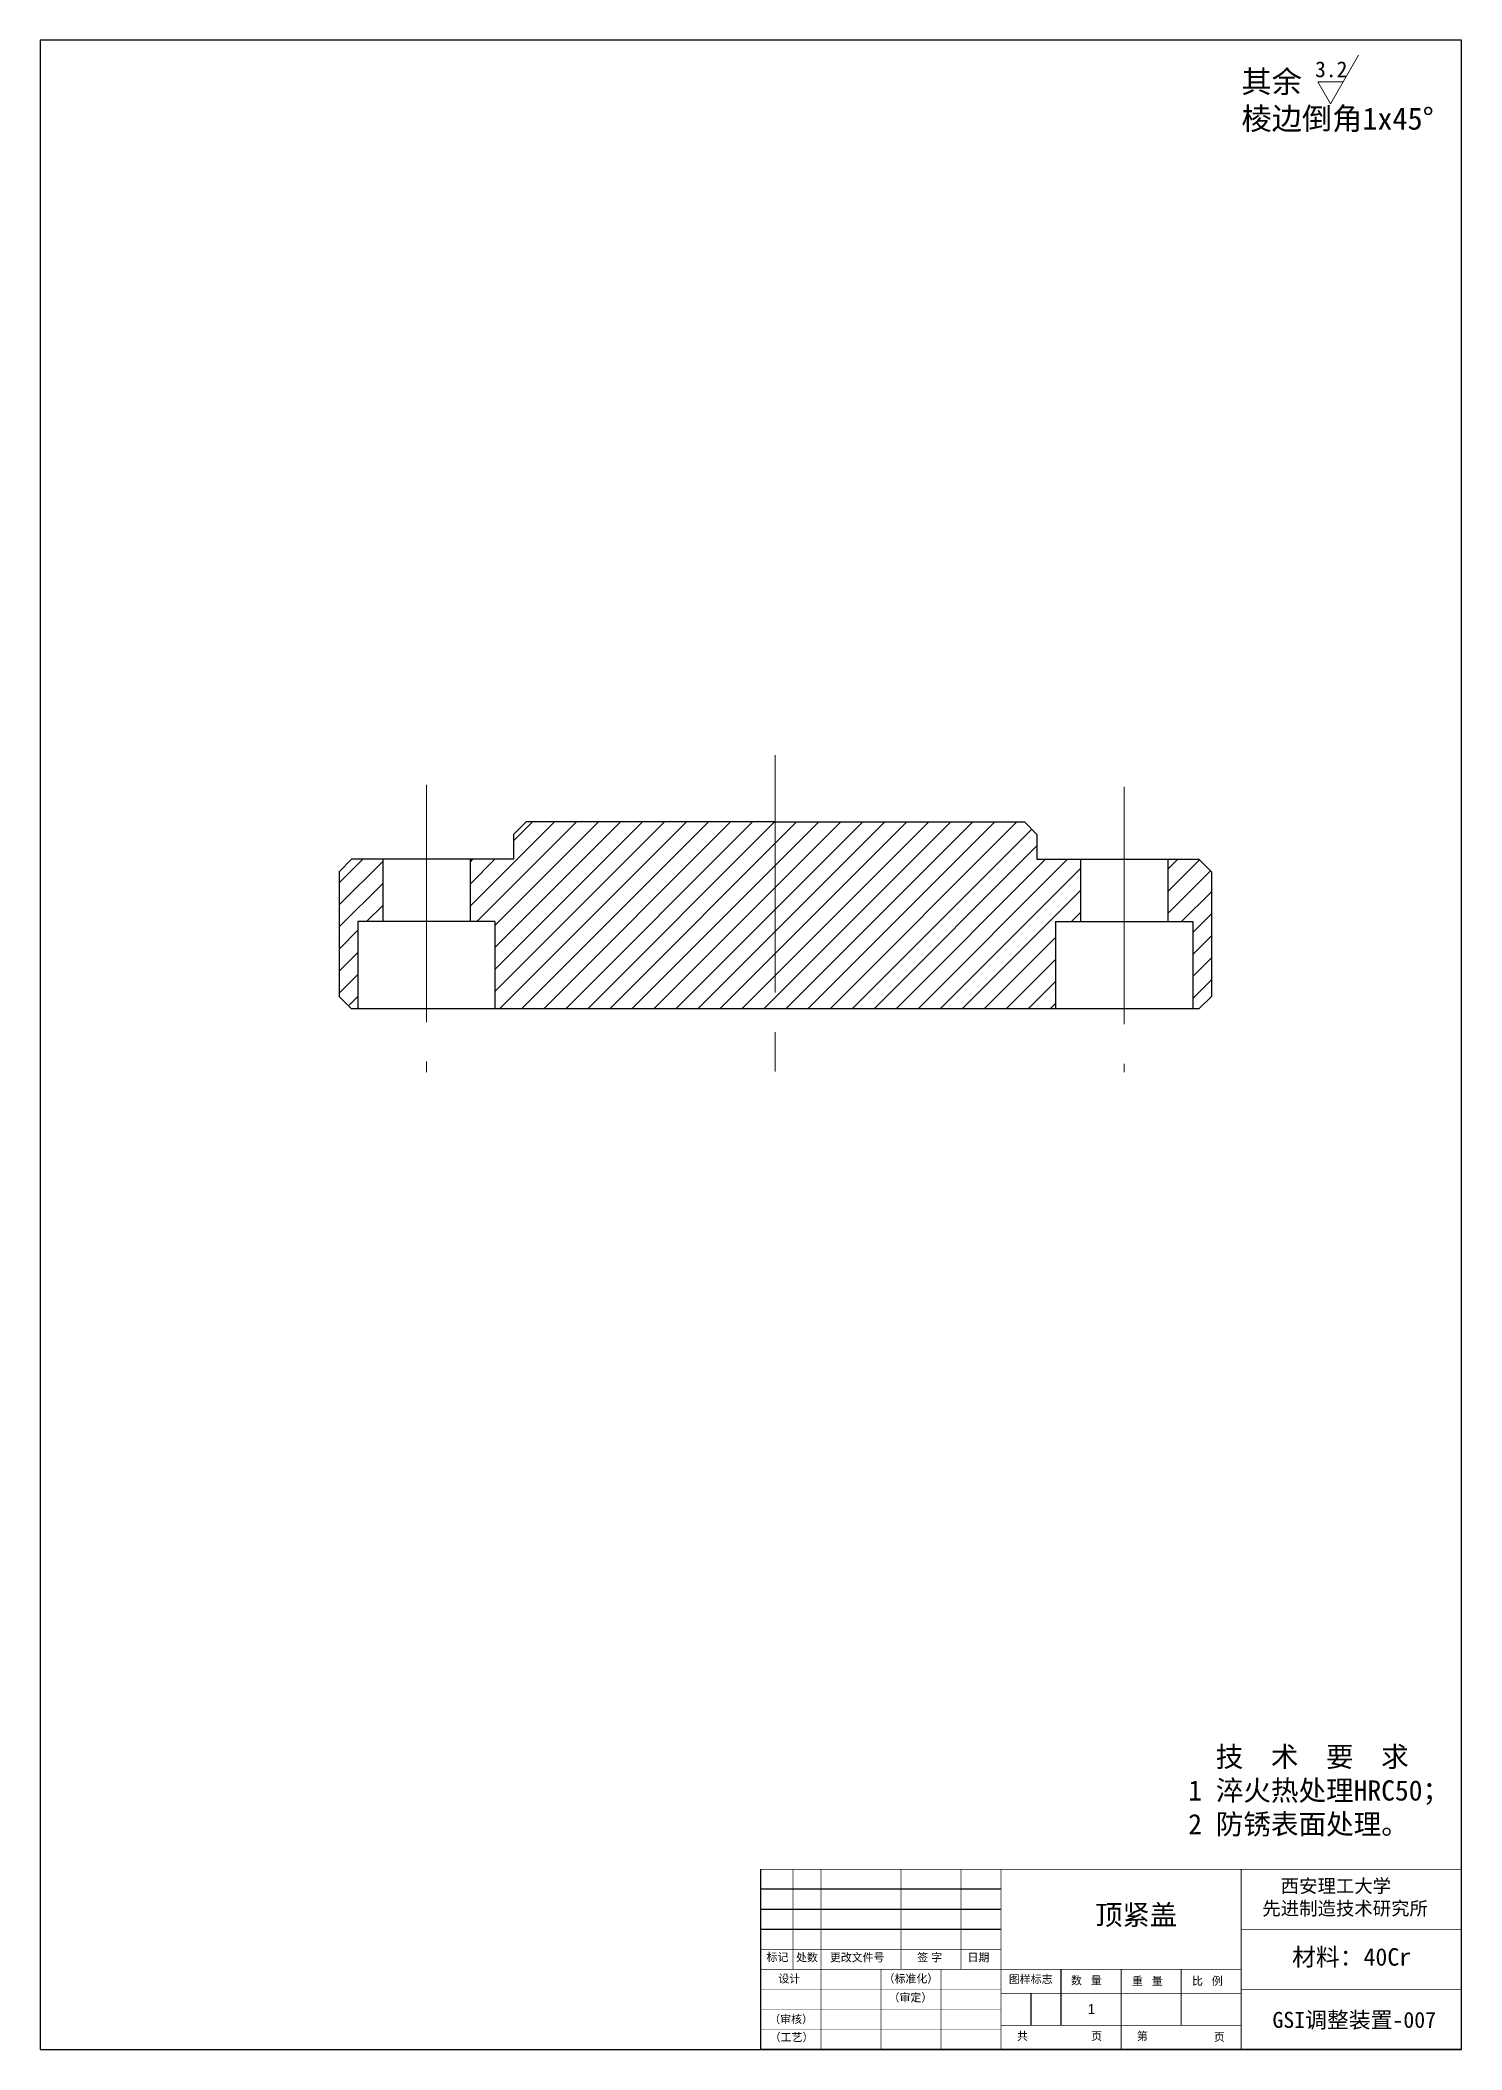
# Model space of a CAD drawing. Header units: inches. Extents: x -20 to 18950, y -1047 to 2551.
# Drawn here: x 17081.8 to 17195.9, y 1271.9 to 1433.2 of the extents above; entities that cross this region are included whole.
import ezdxf

# ---------------------------------------------------------------- set-up
doc = ezdxf.new("R2010")
doc.units = ezdxf.units.IN
doc.header["$MEASUREMENT"] = 0
doc.linetypes.add('CENTER2', pattern=[28.574999, 19.049999, -3.175, 3.175, -3.175])
doc.layers.get('0').update_dxf_attribs({"lineweight": 30})
for name, color, linetype, lineweight in [('cen', 1, 'CENTER2', 20), ('con', 7, 'Continuous', 20), ('dim', 5, 'Continuous', 20), ('hat', 3, 'Continuous', 20), ('text', 6, 'Continuous', 20)]:
    doc.layers.add(name, color=color, linetype=linetype, lineweight=lineweight)
doc.styles.get("Standard").update_dxf_attribs({"font": ''})
doc.styles.get('Standard').set_extended_font_data('宋体')

msp = doc.modelspace()

# ---------------------------------------------------------------- hatches: boundary and pattern name
at = {"layer": 'hat'}
h = msp.add_hatch(dxfattribs=at)
h.set_pattern_fill('ANSI31', color=3, scale=10)
h.paths.add_polyline_path([(17109.289, 1367.488), (17106.789, 1367.488), (17105.789, 1366.488), (17105.789, 1356.488), (17106.789, 1355.488), (17107.289, 1355.488), (17107.289, 1362.488), (17109.289, 1362.488)])
h.paths.add_polyline_path([(17140.789, 1370.488), (17120.789, 1370.488), (17119.789, 1369.488), (17119.789, 1367.488), (17116.289, 1367.488), (17116.289, 1362.488), (17118.289, 1362.488), (17118.289, 1355.488), (17140.789, 1355.488)])
h.paths.add_polyline_path([(17165.289, 1367.488), (17161.789, 1367.488), (17161.789, 1369.488), (17160.789, 1370.488), (17140.789, 1370.488), (17140.789, 1355.488), (17163.289, 1355.488), (17163.289, 1362.488), (17165.289, 1362.488)])
h.paths.add_polyline_path([(17175.789, 1366.488), (17174.789, 1367.488), (17172.289, 1367.488), (17172.289, 1362.488), (17174.289, 1362.488), (17174.289, 1355.488), (17174.789, 1355.488), (17175.789, 1356.488)])

# ---------------------------------------------------------------- linework, layer by layer
for p, q in [((17195.852, 1433.244), (17081.796, 1433.244)), ((17081.796, 1433.244), (17081.796, 1271.953)), ((17195.852, 1271.953), (17195.852, 1433.244)), ((17119.789, 1369.488), (17120.789, 1370.488)), ((17140.789, 1370.488), (17120.789, 1370.488)), ((17140.789, 1370.488), (17160.789, 1370.488)), ((17160.789, 1370.488), (17161.789, 1369.488)), ((17119.789, 1369.488), (17119.789, 1367.488)), ((17161.789, 1369.488), (17161.789, 1367.488)), ((17105.789, 1366.488), (17106.789, 1367.488)), ((17105.789, 1366.488), (17106.789, 1367.488)), ((17106.789, 1367.488), (17105.789, 1366.488)), ((17105.789, 1366.488), (17105.789, 1356.488)), ((17119.789, 1367.488), (17106.789, 1367.488)), ((17109.289, 1367.488), (17109.289, 1362.488)), ((17116.289, 1367.488), (17116.289, 1362.488)), ((17161.789, 1367.488), (17174.789, 1367.488)), ((17165.289, 1367.488), (17165.289, 1362.488)), ((17172.289, 1367.488), (17172.289, 1362.488)), ((17175.789, 1366.488), (17174.789, 1367.488)), ((17175.789, 1366.488), (17174.789, 1367.488)), ((17174.789, 1367.488), (17175.789, 1366.488)), ((17175.789, 1366.488), (17175.789, 1356.488)), ((17107.289, 1362.488), (17107.289, 1355.488)), ((17118.289, 1362.488), (17107.289, 1362.488)), ((17118.289, 1362.488), (17118.289, 1355.488)), ((17163.289, 1362.488), (17163.289, 1355.488)), ((17163.289, 1362.488), (17174.289, 1362.488)), ((17174.289, 1362.488), (17174.289, 1355.488)), ((17105.789, 1356.488), (17106.789, 1355.488)), ((17105.789, 1356.488), (17106.789, 1355.488)), ((17106.789, 1355.488), (17105.789, 1356.488)), ((17174.789, 1355.488), (17106.789, 1355.488)), ((17175.789, 1356.488), (17174.789, 1355.488)), ((17175.789, 1356.488), (17174.789, 1355.488)), ((17174.789, 1355.488), (17175.789, 1356.488)), ((17139.633, 1271.953), (17139.633, 1286.409)), ((17158.908, 1284.803), (17139.633, 1284.803)), ((17158.908, 1283.197), (17139.633, 1283.197)), ((17158.908, 1281.59), (17139.633, 1281.59)), ((17163.727, 1276.45), (17163.727, 1278.378)), ((17161.318, 1273.88), (17161.318, 1276.45)), ((17163.727, 1273.88), (17163.727, 1276.45)), ((17081.796, 1271.953), (17195.852, 1271.953)), ((17195.852, 1271.953), (17139.633, 1271.953))]:
    msp.add_line(p, q)
for points, const_width in [([(17195.852, 1286.409), (17139.633, 1286.409)], 0.0643), ([(17142.203, 1278.378), (17142.203, 1286.409)], 0.0643), ([(17150.877, 1278.378), (17150.877, 1286.409)], 0.0643), ([(17155.696, 1278.378), (17155.696, 1286.409)], 0.0643), ([(17178.183, 1271.953), (17178.183, 1286.409)], 0.0643), ([(17195.852, 1281.59), (17178.183, 1281.59)], 0.0643), ([(17158.908, 1279.984), (17139.633, 1279.984)], 0.0643), ([(17178.183, 1278.378), (17139.633, 1278.378)], 0.0643), ([(17149.271, 1271.953), (17149.271, 1278.378)], 0.0643), ([(17154.09, 1271.953), (17154.09, 1278.378)], 0.0643), ([(17168.546, 1271.953), (17168.546, 1278.378)], 0.0643), ([(17173.365, 1273.88), (17173.365, 1278.378)], 0.0643), ([(17158.908, 1276.772), (17139.633, 1276.772)], 0.0321), ([(17158.908, 1276.45), (17178.183, 1276.45)], 0.0643), ([(17195.852, 1276.772), (17178.183, 1276.772)], 0.0643), ([(17158.908, 1275.165), (17139.633, 1275.165)], 0.0321), ([(17158.908, 1273.559), (17139.633, 1273.559)], 0.0321), ([(17158.908, 1273.88), (17178.183, 1273.88)], 0.0643), ([(17158.908, 1271.953), (17139.633, 1271.953)], 0.0643)]:
    msp.add_lwpolyline(points, dxfattribs=dict(const_width=const_width))
at = {"const_width": 0.0643, "flags": 128}
for points in [[(17144.452, 1271.953), (17144.452, 1278.378), (17144.452, 1286.409)], [(17158.908, 1271.953), (17158.908, 1286.409)]]:
    msp.add_lwpolyline(points, dxfattribs=at)
at = {"layer": 'cen'}
for p, q in [((17140.789, 1375.844), (17140.789, 1349.562)), ((17112.789, 1373.477), (17112.789, 1350.4)), ((17168.789, 1373.307), (17168.789, 1350.4))]:
    msp.add_line(p, q, dxfattribs=at)
at = {"layer": 'text'}
for p, q in [((17185.343, 1428.13), (17187.606, 1432.05)), ((17184.327, 1429.89), (17185.343, 1428.13))]:
    msp.add_line(p, q, dxfattribs=at)
at = {"layer": 'text', "ltscale": 0.3}
msp.add_line((17184.327, 1429.89), (17186.359, 1429.89), dxfattribs=at)

# ---------------------------------------------------------------- texts
at = {"char_height": 0.6425, "attachment_point": 1}
for s, insert, width in [('\\fﾷￂￋￎ_GB2312|b0|i0|c134|p49;标记', (17140.091, 1279.682), 2.11181), ('\\fﾷￂￋￎ_GB2312|b0|i0|c134|p49;处数', (17142.449, 1279.658), 1.81389), ('\\fﾷￂￋￎ_GB2312|b0|i0|c134|p49;更改文件号', (17145.17, 1279.658), 6.13097), ('{\\fﾷￂￋￎ_GB2312|b0|i0|c134|p49;签 字}', (17152.183, 1279.658), 3.25175), ('\\fﾷￂￋￎ_GB2312|b0|i0|c134|p49;日期', (17156.212, 1279.658), 2.35806), ('\\fﾷￂￋￎ_GB2312|b0|i0|c134|p49;设计', (17141.035, 1277.956), 1.96874), ('\\fﾷￂￋￎ_GB2312|b0|i0|c134|p49;（标准化）', (17149.483, 1277.957), 5.29658), ('\\fﾷￂￋￎ_GB2312|b0|i0|c134|p49;图样标志', (17159.531, 1277.908), 8.23508), ('{\\fￋￎￌ￥|b0|i0|c134|p2;数   量}', (17164.519, 1277.805), 3.71333), ('{\\fﾷￂￋￎ_GB2312|b0|i0|c134|p49;重   量}', (17169.414, 1277.767), 3.5915), ('{\\fﾷￂￋￎ_GB2312|b0|i0|c134|p49;比   例}', (17174.232, 1277.767), 3.5915), ('\\fﾷￂￋￎ_GB2312|b0|i0|c134|p49;（审定）', (17149.882, 1276.436), 5.00636), ('\\fﾷￂￋￎ_GB2312|b0|i0|c134|p49;（审核）', (17140.304, 1274.697), 4.6073), ('\\fﾷￂￋￎ_GB2312|b0|i0|c134|p49;（工艺）', (17140.341, 1273.249), 5.33286), ('\\fﾷￂￋￎ_GB2312|b0|i0|c134|p49;共', (17160.191, 1273.34), 1.4874), ('\\fﾷￂￋￎ_GB2312|b0|i0|c134|p49;页', (17166.135, 1273.341), 0.14511), ('\\fﾷￂￋￎ_GB2312|b0|i0|c134|p49;页', (17175.991, 1273.264), 0.14511)]:
    msp.add_mtext(s, dxfattribs=dict(at, insert=insert, width=width))
at = {"insert": (17169.808, 1273.34), "char_height": 0.6425, "attachment_point": 1}
msp.add_mtext('\\fﾷￂￋￎ_GB2312|b0|i0|c134|p49;第', dxfattribs=at)
at = {"layer": 'con', "insert": (17179.879, 1285.616), "char_height": 1.08224, "width": 14.26635, "attachment_point": 1}
msp.add_mtext('{\\fTxt|b0|i0|c134|p2; \\fTxt|b0|i0|c0|p2; }西安理工大学{\\fTxt|b0|i0|c134|p2;\\P}先进制造技术研究所', dxfattribs=at)
at = {"layer": 'dim', "insert": (17173.931, 1296.258), "char_height": 1.62305, "width": 22.02422, "attachment_point": 1}
msp.add_mtext('  技  术  要  求\\P1 淬火热处理HRC50；\\P2 防锈表面处理。', dxfattribs=at)
at = {"layer": 'text', "attachment_point": 1}
for s, insert, char_height, width in [('{\\fSimSun|b0|i0|c134|p2;其余\\fￋￎￌ￥|b0|i0|c134|p2;\\P\\fSimSun|b0|i0|c134|p2;棱边倒角}1x45°', (17178.201, 1430.804), 1.77829, 17.53329), ('3.2', (17184.108, 1431.545), 1.2702, 2.47671), ('顶紧盖', (17166.461, 1283.56), 1.6063, 9.08978), ('材料：40Cr', (17182.259, 1280.077), 1.4026, 10.7814), ('{\\fￋￎￌ￥|b0|i0|c134|p2;1}', (17165.859, 1275.592), 0.80313, 1.31156), ('GSI调整装置-007', (17180.688, 1274.966), 1.28501, 13.98017)]:
    msp.add_mtext(s, dxfattribs=dict(at, insert=insert, char_height=char_height, width=width))

doc.saveas('drawing.dxf')
